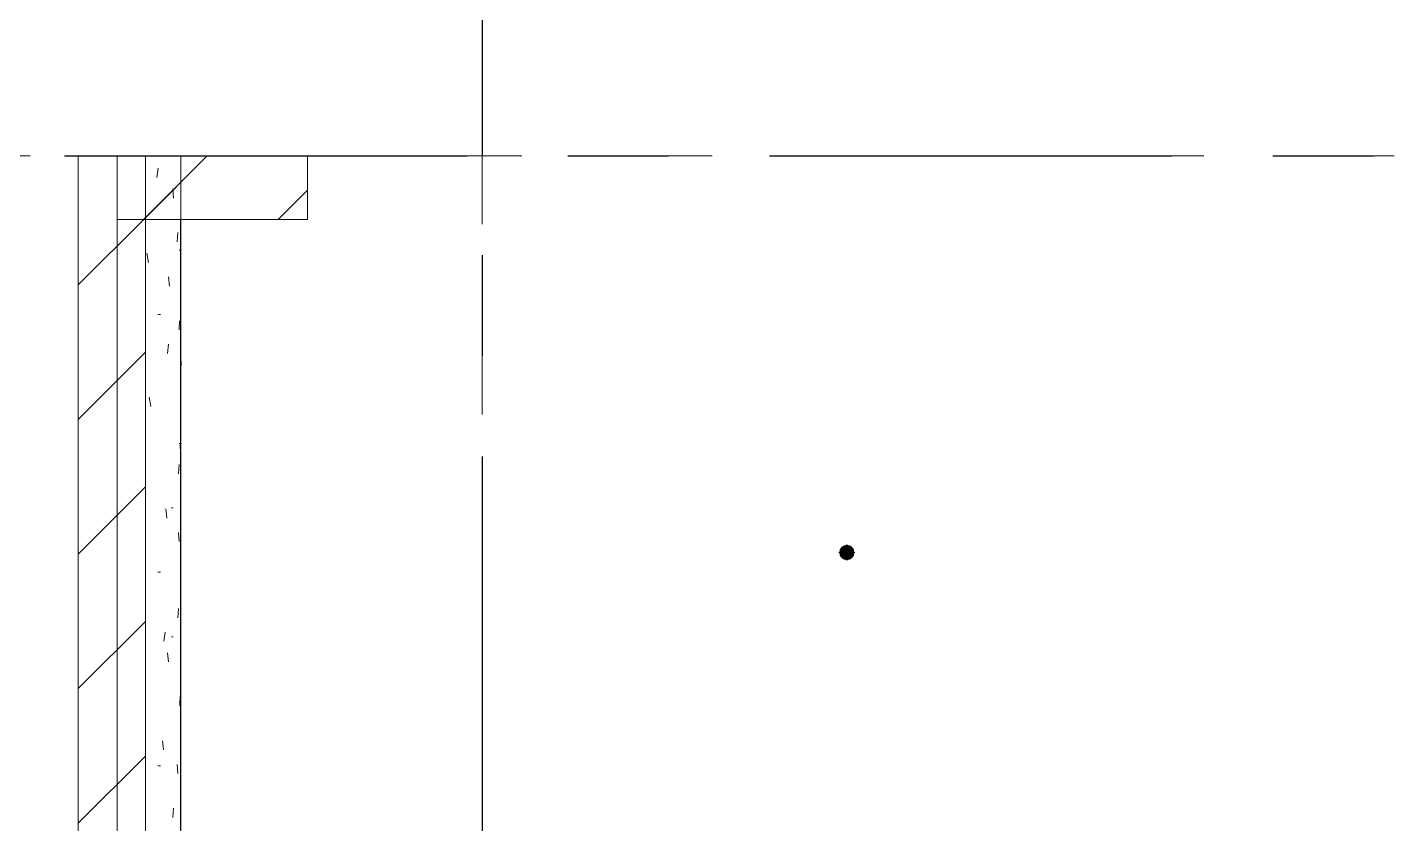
# Model space of a CAD drawing. Header units: millimetres. Extents: x -4000 to 187956, y -58990 to 162485.
# Drawn here: x 59066 to 63355, y 33345 to 35856 of the extents above; entities that cross this region are included whole.
import ezdxf

# ---------------------------------------------------------------- set-up
doc = ezdxf.new("R2010")
doc.units = ezdxf.units.MM
for name, pattern in [('Dash 1_16_', [317.5, 158.75, -158.75]), ('Grid Line', [2222.5, 1270, -317.5, 317.5, -317.5]), ('Grid Line 12_5mm', [2150, 1250, -300, 300, -300])]:
    doc.linetypes.add(name, pattern=pattern)
for name, color, linetype, lineweight in [('A-WALL', 113, 'Continuous', 13), ('A-WALL-PATT', 111, 'Continuous', 13), ('F-SPRN', 3, 'Continuous', 9), ('P-PIPE', 3, 'Continuous', 9), ('P-PIPE-CNTR', 3, 'Continuous', 9), ('S-GRID', 1, 'Continuous', 30)]:
    doc.layers.add(name, color=color, linetype=linetype, lineweight=lineweight)
pattern_1 = [(45, (0, 0), (-212.132, 212.132), [])]

# ---------------------------------------------------------------- blocks, each defined once
blk = doc.blocks.new('FP_929-FFS - TANG 1')
at = {"layer": 'A-WALL', "color": 53, "lineweight": 15}
blk.add_line((59549.9, 35250), (59549.9, 35450), dxfattribs=at)
at = {"layer": 'A-WALL', "color": 50, "lineweight": 15}
blk.add_line((59549.9, 26000), (59549.9, 35250), dxfattribs=at)
at = {"layer": 'A-WALL-PATT', "color": 254, "lineweight": 9}
for p, q in [((59474.3, 35382.5), (59478.7, 35411.5)), ((59524.7, 35346.5), (59527.2, 35317.5))]:
    blk.add_line(p, q, dxfattribs=at)
at = {"layer": 'A-WALL-PATT', "color": 8, "lineweight": 9}
for p, q in [((59539, 35179.3), (59540.7, 35208.3)), ((59442.8, 35143.3), (59447.9, 35114.3)), ((59547.2, 35153.6), (59545, 35153.6)), ((59511.9, 35068.9), (59515, 35039.9)), ((59486.1, 34950.4), (59477.7, 34950.4)), ((59545.5, 34901.7), (59546.6, 34930.7)), ((59508.4, 34827.3), (59511.6, 34856.3)), ((59550.8, 34818.6), (59551, 34789.5)), ((59451, 34689.8), (59456, 34660.7)), ((59547.2, 34544), (59545, 34544)), ((59548.3, 34541), (59549, 34512)), ((59543.4, 34448.1), (59544.7, 34477.2)), ((59502.6, 34337.8), (59506, 34308.8)), ((59525.9, 34340.8), (59520.6, 34340.8)), ((59543.3, 34263.4), (59544.6, 34234.4)), ((59486.1, 34137.6), (59477.7, 34137.6)), ((59541, 33994.6), (59542.5, 34023.6)), ((59497.1, 33920.2), (59500.7, 33949.2)), ((59525.9, 33934.4), (59520.6, 33934.4)), ((59508.1, 33884.2), (59511.3, 33855.2)), ((59547.2, 33731.2), (59545, 33731.2)), ((59546.8, 33717), (59547.8, 33746)), ((59492.2, 33606.7), (59496, 33577.6)), ((59486.1, 33528), (59477.7, 33528)), ((59538.8, 33532.3), (59540.5, 33503.3)), ((59550.2, 33439.4), (59550.6, 33468.5)), ((59524.9, 33365), (59527.4, 33394.1))]:
    blk.add_line(p, q, dxfattribs=at)
blk = doc.blocks.new('Walls 1 - Walls 1-594429-FFS - TANG 1')
at = {"layer": 'A-WALL-PATT', "lineweight": 9}
h = blk.add_hatch(dxfattribs=at)
h.set_pattern_fill('FP_12', color=250, style=0, pattern_type=2)
h.set_pattern_definition(pattern_1)
h.paths.add_polyline_path([(59226.7, 26000), (59438.5, 26000), (59438.5, 35450), (59226.7, 35450), (59226.7, 26448.8)])
at = {"layer": 'A-WALL', "color": 50, "lineweight": 15}
for p, q in [((59438.5, 35450), (59226.7, 35450)), ((59226.7, 35450), (59226.7, 26000)), ((59438.5, 26000), (59438.5, 35450)), ((59549.9, 26000), (59549.9, 35250))]:
    blk.add_line(p, q, dxfattribs=at)
at = {"layer": 'A-WALL', "color": 35, "lineweight": 15}
for p, q in [((59226.7, 35450), (59349.9, 35450)), ((59349.9, 26000), (59349.9, 35250))]:
    blk.add_line(p, q, dxfattribs=at)
at = {"layer": 'A-WALL', "color": 53, "lineweight": 15}
for p, q in [((59349.9, 35250), (59349.9, 35450)), ((59438.5, 35450), (59349.9, 35450)), ((59549.9, 35450), (59438.5, 35450)), ((59549.9, 35250), (59549.9, 35450))]:
    blk.add_line(p, q, dxfattribs=at)
at = {"layer": 'A-WALL', "color": 71, "lineweight": 15}
blk.add_line((59549.9, 35450), (59438.5, 35450), dxfattribs=at)
at = {"layer": 'A-WALL', "color": 50, "lineweight": 15}
blk.add_blockref('FP_929-FFS - TANG 1', (0, 0), dxfattribs=at)
blk = doc.blocks.new('CMF2_NHAXUONG_A_rvt-1-FFS - TANG 1')
at = {"layer": 'A-WALL-PATT', "lineweight": 9}
h = blk.add_hatch(dxfattribs=at)
h.set_pattern_fill('FP_12', color=250, style=0, pattern_type=2)
h.set_pattern_definition(pattern_1)
h.paths.add_polyline_path([(59349.8, 35250), (59949.8, 35250), (59949.8, 35450), (59349.8, 35450)])
h = blk.add_hatch(dxfattribs=at)
h.set_pattern_fill('FP_12', color=250, style=0, pattern_type=2)
h.set_pattern_definition(pattern_1)
h.paths.add_polyline_path([(59438.5, 35250), (59950, 35250), (59950, 35450), (59438.5, 35450)])
at = {"layer": 'A-WALL', "color": 50, "lineweight": 15}
for p, q in [((59949.8, 35450), (59349.8, 35450)), ((59349.8, 35450), (59349.8, 35250)), ((59950, 35450), (59438.5, 35450)), ((59438.5, 35450), (59438.5, 35250)), ((59949.8, 35250), (59949.8, 35450)), ((59950, 35250), (59950, 35450)), ((59349.8, 35250), (59949.8, 35250)), ((59438.5, 35250), (59950, 35250))]:
    blk.add_line(p, q, dxfattribs=at)
at = {"layer": 'A-WALL', "color": 53, "lineweight": 15}
for p, q in [((59438.5, 35450), (59549.9, 35450)), ((59949.8, 35450), (59549.9, 35450)), ((59549.9, 35250), (59549.9, 35450)), ((59349.8, 35250), (59349.8, 26000)), ((59438.5, 35250), (59349.8, 35250)), ((59549.9, 35250), (59438.5, 35250)), ((59549.8, 26000), (59549.8, 35250)), ((59549.9, 35250), (59949.8, 35250))]:
    blk.add_line(p, q, dxfattribs=at)
at = {"layer": 'A-WALL', "color": 35, "lineweight": 15}
for p, q in [((59950, 35450), (59950, 35250)), ((59349.8, 26000), (59349.8, 35250)), ((59549.8, 35250), (59549.8, 26000))]:
    blk.add_line(p, q, dxfattribs=at)
at = {"layer": 'A-WALL', "color": 71, "lineweight": 15}
for p, q in [((59477.5, 35250), (59438.5, 35250)), ((59508.9, 35250), (59478.4, 35250)), ((59531.5, 35250), (59509.6, 35250)), ((59545.1, 35250), (59531.9, 35250)), ((59549.8, 35250), (59545.4, 35250))]:
    blk.add_line(p, q, dxfattribs=at)
at = {"layer": 'S-GRID', "linetype": 'Grid Line 12_5mm', "lineweight": 9}
for p, q in [((60500, 161185.2), (60500, -16487.4)), ((-824.3, 35450), (183641.1, 35450))]:
    blk.add_line(p, q, dxfattribs=at)
at = {"layer": 'A-WALL', "color": 250, "lineweight": 9}
blk.add_blockref('Walls 1 - Walls 1-594429-FFS - TANG 1', (0, 0), dxfattribs=at)
blk = doc.blocks.new('Sprinkler_Up - DN20-V638-FFS - TANG 1')
at = {"layer": 'F-SPRN', "transparency": 33554534}
for points in [[(-13.5, 0), (-3.9, 0.7), (-1.7, 2.9), (-1.2, 3.5), (-0.6, 4), (0.6, 4), (1.2, 3.5), (1.7, 2.9), (4.6, 0), (22.2, 0), (18, 13.1), (6.9, 21.2), (-6.9, 21.2), (-18, 13.1), (-22.2, 0)], [(0, -21.2), (6.9, -21.2), (18, -13.1), (22.2, 0), (3.9, -0.7), (1.7, -2.9), (1.2, -3.5), (0.6, -4), (-0.6, -4), (-1.2, -3.5), (-1.7, -2.9), (-4.6, 0), (-22.2, 0), (-18, -13.1), (-6.9, -21.2)], [(0, -16.7), (4.3, -16.1), (11.8, -11.8), (16.1, -4.3), (16.1, 4.3), (11.8, 11.8), (8.3, 14.4), (0, 16.7), (-4.3, 16.1), (-11.8, 11.8), (-16.1, 4.3), (-16.1, -4.3), (-11.8, -11.8), (-8.3, -14.4)], [(0, -15.6), (7.8, -13.5), (13.5, -7.8), (15.1, -4), (15.1, 4), (13.5, 7.8), (7.8, 13.5), (0, 15.6), (-7.8, 13.5), (-11, 11), (-15.1, 4), (-15.1, -4), (-11, -11), (-7.8, -13.5)], [(-10.9, -5.5), (-10.9, 5.4), (-14.5, 5.4), (-14.5, -5.5)], [(-7.7, -5.5), (-7.7, 5.4), (-10.9, 5.4), (-10.9, -5.5)], [(0, -5.5), (0, 5.4), (-7.7, 5.4), (-7.7, -5.5)], [(0, 0), (5.7, 0), (2.9, 4.9), (-2.9, 4.9), (-5.7, 0)], [(-2.9, -4.9), (2.9, -4.9), (5.7, 0), (-5.7, 0)], [(0, 0), (4.6, 0), (0, 4.6), (-4.6, 0)], [(0, -4.6), (4.6, 0), (-4.6, 0)], [(0, -2.6), (1.3, 0), (-1.8, 0)], [(-1.3, 0), (1.8, 0), (0, 2.6)], [(7.7, -5.5), (7.7, 5.4), (0, 5.4), (0, -5.5)], [(10.9, -5.5), (10.9, 5.4), (7.7, 5.4), (7.7, -5.5)], [(14.5, -5.5), (14.5, 5.4), (10.9, 5.4), (10.9, -5.5)]]:
    blk.add_hatch(color=1, dxfattribs=at).paths.add_polyline_path(points)
at = {"layer": 'F-SPRN', "color": 1}
for p, q in [((-11.5, 5.4), (-14.5, 5.4)), ((-14.5, 5.4), (-11.3, 5.4)), ((-14.5, 5.4), (-14.5, 3.7)), ((-14.5, 3.3), (-14.5, 0)), ((-11.5, 5.4), (-11.5, 4)), ((-10.9, 1.9), (-10.9, 3.6)), ((-10.8, 5.4), (-8, 5.4)), ((-8.1, 5.4), (-10.8, 5.4)), ((-8.1, 5.4), (-8.1, 2.8)), ((-8.1, 2.5), (-8.1, 0.7)), ((-7.7, 4.8), (-7.7, 2.7)), ((-7.7, 4.8), (-7.7, 2.7)), ((-7.7, 2.1), (-7.7, 0.5)), ((-7.7, 2.1), (-7.7, 0.5)), ((-6.7, 5.4), (-4.7, 5.4)), ((-5.8, 3.8), (-5.8, 2.2)), ((-2.1, 0), (-2.1, 0)), ((-2.1, 0), (-2.1, -0.1)), ((-0.5, 2), (-0.6, 2)), ((-0.6, 2), (-0.6, 2)), ((0, 2.1), (-0.1, 2.1)), ((2.1, 0), (2.1, 0.1)), ((2.1, 0), (2.1, 0)), ((4.7, 5.4), (6.5, 5.4)), ((7.7, 5.4), (10.8, 5.4)), ((7.7, 5.2), (7.7, 2.7)), ((7.7, 5.2), (7.7, 2.7)), ((7.7, 2.3), (7.7, 0.5)), ((7.7, 2.3), (7.7, 0.5)), ((10.8, 5.4), (8.1, 5.4)), ((8.1, 5.4), (8.1, 2.8)), ((8.1, 2.5), (8.1, 0.4)), ((10.9, 5.4), (14.5, 5.4)), ((10.9, 3.6), (10.9, 0.2)), ((14.5, 5.4), (11.5, 5.4)), ((11.5, 5.4), (11.5, 4)), ((11.5, 3), (11.5, 0.2)), ((14.5, 5.4), (14.5, -5.5)), ((-14.5, -1.3), (-14.5, -3.7)), ((-11.1, -5.5), (-14.5, -5.5)), ((-14.5, -5.5), (-11.5, -5.5)), ((-10.9, -2.6), (-10.9, -1.3)), ((-10.8, -5.5), (-8.1, -5.5)), ((-7.8, -5.5), (-10.8, -5.5)), ((-8.1, -4.2), (-8.1, -5.5)), ((-7.7, -2.7), (-7.7, -4)), ((-7.7, -2.7), (-7.7, -4)), ((-7, -5.5), (-5.8, -5.5)), ((-4.8, -5.5), (-7, -5.5)), ((-5.8, -2.3), (-5.8, -3.8)), ((-2.1, -0.3), (-2, -0.4)), ((-2, -0.4), (-2, -0.5)), ((-2, -0.5), (-2, -0.6)), ((-2, -0.6), (-2, -0.7)), ((-2, -0.7), (-1.9, -0.7)), ((-1.9, -0.7), (-1.9, -0.8)), ((-1.9, -0.8), (-1.9, -0.9)), ((-1.9, -0.9), (-1.8, -1)), ((-1.8, -1), (-1.8, -1.1)), ((-1.8, -1), (-1.8, -1)), ((-1.8, -1.1), (-1.7, -1.2)), ((-1.7, -1.2), (-1.6, -1.3)), ((-1.7, -1.2), (-1.7, -1.2)), ((-1.6, -1.3), (-1.6, -1.4)), ((-1.6, -1.4), (-1.5, -1.4)), ((-1.5, -1.4), (-1.4, -1.5)), ((-1.4, -1.5), (-1.3, -1.6)), ((-1.4, -1.5), (-1.4, -1.5)), ((-1.3, -1.6), (-1.3, -1.7)), ((-1.3, -1.7), (-1.2, -1.7)), ((-1.2, -1.7), (-1.1, -1.7)), ((-1.1, -1.7), (-1.1, -1.8)), ((-1.1, -1.8), (-1, -1.8)), ((-1, -1.8), (-0.9, -1.9)), ((-0.9, -1.9), (-0.8, -1.9)), ((-0.8, -1.9), (-0.7, -2)), ((-0.8, -1.9), (-0.8, -1.9)), ((-0.7, -2), (-0.6, -2)), ((-0.6, -2), (-0.5, -2)), ((-0.5, -2), (-0.4, -2)), ((-0.4, -2), (-0.3, -2.1)), ((-0.4, -2), (-0.4, -2)), ((-0.3, -2.1), (-0.2, -2.1)), ((-0.2, -2.1), (-0.1, -2.1)), ((-0.1, -2.1), (0, -2.1)), ((0, -2.1), (0.1, -2.1)), ((0.1, -2.1), (0.2, -2.1)), ((0.1, -2.1), (0.1, -2.1)), ((0.2, -2.1), (0.3, -2.1)), ((0.3, -2.1), (0.4, -2)), ((0.4, -2), (0.5, -2)), ((0.5, -2), (0.6, -2)), ((0.6, -2), (0.7, -2)), ((0.6, -2), (0.6, -2)), ((0.7, -2), (0.8, -1.9)), ((0.8, -1.9), (0.9, -1.9)), ((0.9, -1.9), (1, -1.8)), ((0.9, -1.9), (0.9, -1.9)), ((1, -1.8), (1.1, -1.8)), ((1.1, -1.8), (1.2, -1.7)), ((1.2, -1.7), (1.3, -1.6)), ((1.2, -1.7), (1.2, -1.7)), ((1.3, -1.6), (1.4, -1.6)), ((1.4, -1.5), (1.5, -1.5)), ((1.4, -1.6), (1.4, -1.5)), ((1.5, -1.4), (1.6, -1.3)), ((1.5, -1.5), (1.5, -1.4)), ((1.6, -1.3), (1.7, -1.2)), ((1.6, -1.3), (1.6, -1.3)), ((1.7, -1.1), (1.8, -1.1)), ((1.7, -1.2), (1.7, -1.1)), ((1.8, -1), (1.9, -0.9)), ((1.8, -1.1), (1.8, -1)), ((1.9, -0.8), (2, -0.7)), ((1.9, -0.8), (1.9, -0.8)), ((1.9, -0.9), (1.9, -0.8)), ((2, -0.4), (2.1, -0.3)), ((2, -0.5), (2, -0.4)), ((2, -0.5), (2, -0.5)), ((2, -0.6), (2, -0.5)), ((2, -0.7), (2, -0.6)), ((2.1, -0.1), (2.1, 0)), ((2.1, -0.2), (2.1, -0.1)), ((2.1, -0.3), (2.1, -0.2)), ((7, -5.5), (4.8, -5.5)), ((5.8, -2.2), (5.8, -3.8)), ((5.8, -5.5), (7, -5.5)), ((7.7, -0.5), (7.7, -2.3)), ((7.7, -0.5), (7.7, -2.3)), ((7.7, -2.7), (7.7, -5.4)), ((7.7, -2.7), (7.7, -5.4)), ((10.8, -5.5), (7.7, -5.5)), ((8.1, -0.4), (8.1, -2.5)), ((8.1, -2.8), (8.1, -5.5)), ((8.1, -5.5), (10.8, -5.5)), ((10.9, -0.2), (10.9, -3.6)), ((14.5, -5.5), (10.9, -5.5)), ((11.5, -0.2), (11.5, -3)), ((11.5, -4), (11.5, -5.5)), ((11.5, -5.5), (14.5, -5.5))]:
    blk.add_line(p, q, dxfattribs=at)
at = {"layer": 'F-SPRN', "color": 1, "flags": 128}
for points in [[(-1.7, 1.1), (-1.8, 1.1), (-1.8, 1), (-1.9, 0.9), (-1.9, 0.8), (-1.9, 0.8), (-2, 0.7), (-2, 0.6), (-2, 0.5), (-2, 0.5), (-2, 0.4), (-2.1, 0.3), (-2.1, 0.2), (-2.1, 0.1), (-2.1, 0)], [(-0.6, 2), (-0.7, 2), (-0.8, 1.9), (-0.9, 1.9), (-0.9, 1.9), (-1, 1.8), (-1.1, 1.8), (-1.2, 1.7), (-1.2, 1.7), (-1.3, 1.6), (-1.4, 1.6), (-1.4, 1.5), (-1.5, 1.5), (-1.5, 1.4), (-1.6, 1.3), (-1.6, 1.3), (-1.7, 1.2), (-1.7, 1.1)], [(-0.1, 2.1), (-0.1, 2.1), (-0.2, 2.1), (-0.3, 2.1), (-0.4, 2), (-0.5, 2)], [(2.1, 0.1), (2.1, 0.2), (2.1, 0.2), (2.1, 0.3), (2, 0.4), (2, 0.5), (2, 0.6), (2, 0.7), (1.9, 0.7), (1.9, 0.8), (1.9, 0.9), (1.8, 1), (1.8, 1), (1.8, 1.1), (1.7, 1.2), (1.7, 1.2), (1.6, 1.3), (1.6, 1.4), (1.5, 1.4), (1.4, 1.5), (1.4, 1.5), (1.3, 1.6), (1.3, 1.7), (1.2, 1.7), (1.1, 1.7), (1.1, 1.8), (1, 1.8), (0.9, 1.9), (0.8, 1.9), (0.8, 1.9), (0.7, 2), (0.6, 2), (0.5, 2), (0.4, 2), (0.4, 2), (0.3, 2.1), (0.2, 2.1), (0.1, 2.1), (0, 2.1)], [(-2.1, -0.1), (-2.1, -0.2), (-2.1, -0.2), (-2.1, -0.3)]]:
    blk.add_lwpolyline(points, dxfattribs=at)
at = {"layer": 'F-SPRN', "color": 1}
for radius, start, end in [(22.2, 360, 180), (21.9, 165.6773, 179.2615), (21.9, 144.7698, 164.8151), (21.9, 126.6942, 143.2701), (16.7, 167.6802, 180), (16.7, 167.6802, 180), (16.7, 155.3879, 164.9693), (16.7, 155.3879, 164.9693), (15.6, 166.4265, 180), (15.6, 166.4265, 180), (15.6, 150.9409, 165), (15.6, 159.6139, 165), (16.7, 136.7213, 149.931), (16.7, 136.7213, 149.931), (15.6, 150.9409, 156.3845), (15.6, 138.4214, 150), (15.6, 138.4214, 150), (21.9, 108.2621, 125.7507), (16.7, 121.4181, 130.5751), (16.7, 121.4181, 130.5751), (15.6, 120.5262, 133.2078), (15.6, 120.5262, 133.2078), (16.7, 106.5995, 120), (16.7, 106.5995, 120), (15.6, 114.4363, 119.9813), (15.6, 114.4363, 119.9813), (21.9, 99.348, 107.901), (4.63, 155.7832, 180), (4.63, 155.7832, 180), (16.7, 96.4143, 105), (16.7, 96.4143, 105), (4.63, 109.0192, 138.2703), (4.63, 109.0192, 138.2703), (21.9, 90.145, 98.8503), (15.6, 95.5762, 100.6843), (15.6, 95.5762, 100.6843), (2.56, 109.0192, 168.8278), (2.56, 109.0192, 168.8278), (2.04, 109.0192, 180), (16.7, 83.0684, 90), (16.7, 83.0684, 90), (4.63, 17.9592, 90), (4.63, 17.9592, 90), (3.81, 57.0577, 90), (2.56, 14.5599, 90), (2.56, 14.5599, 90), (2.04, 10.4703, 90), (21.9, 72.5583, 89.4624), (15.6, 75.573, 80.5892), (15.6, 75.573, 80.5892), (3.81, 16.1605, 43.8358), (15.6, 67.5614, 74.5481), (15.6, 67.5614, 74.5481), (16.7, 60, 75), (16.7, 60, 75), (15.6, 60.0187, 65.5637), (15.6, 60.0187, 65.5637), (21.9, 54.2493, 71.7379), (15.6, 46.7922, 60), (15.6, 46.7922, 60), (16.7, 49.4249, 58.5819), (16.7, 49.4249, 58.5819), (15.6, 30, 41.5786), (15.6, 30, 41.5786), (16.7, 30, 43.2787), (16.7, 30, 43.2787), (21.9, 36.7299, 53.3058), (15.6, 23.6155, 29.5646), (15.6, 15, 29.5646), (15.6, 15, 20.3861), (16.7, 15, 24.6121), (16.7, 15, 24.6121), (15.6, 360, 13.6618), (15.6, 0, 13.6618), (16.7, 360, 12.3198), (16.7, 0, 12.3198), (21.9, 15.1849, 35.2302), (21.9, 0.7385, 14.3227), (22.2, 180, 360), (21.9, 180.7385, 194.3227), (21.9, 195.1849, 215.2302), (21.9, 216.7299, 233.3058), (16.7, 180, 192.3198), (16.7, 180, 192.3198), (16.7, 195.0307, 204.6121), (16.7, 195.0307, 204.6121), (15.6, 181.9082, 193.6618), (15.6, 181.9082, 193.6618), (15.6, 197.3339, 209.5646), (15.6, 197.3339, 209.5646), (16.7, 210.069, 223.2787), (16.7, 210.069, 223.2787), (15.6, 212.5472, 221.5786), (15.6, 212.5472, 221.5786), (21.9, 234.2493, 251.7379), (16.7, 229.4249, 238.5819), (16.7, 229.4249, 238.5819), (15.6, 233.795, 240), (15.6, 233.795, 240), (16.7, 240, 255), (16.7, 240, 255), (15.6, 240.0187, 254.5481), (15.6, 240.0187, 254.5481), (21.9, 252.5583, 269.4624), (4.63, 197.9592, 0), (4.63, 197.9592, 360), (15.6, 255, 267.64), (15.6, 255, 267.64), (3.81, 196.1605, 360), (2.56, 191.1677, 270), (2.56, 191.1677, 270), (2.04, 190.4703, 270), (16.7, 263.0684, 270), (16.7, 263.0684, 270), (2.04, 270, 0), (2.56, 270, 0), (2.56, 270, 360), (21.9, 270.145, 278.8503), (15.6, 275.5762, 280.6843), (15.6, 275.5762, 280.6843), (16.7, 276.4143, 285), (16.7, 276.4143, 285), (21.9, 279.348, 287.901), (16.7, 286.5995, 300), (16.7, 286.5995, 300), (15.6, 294.4363, 299.9813), (15.6, 294.4363, 299.9813), (21.9, 288.2621, 305.7507), (15.6, 300, 313.2078), (15.6, 300, 313.2078), (16.7, 301.4181, 310.5751), (16.7, 301.4181, 310.5751), (15.6, 318.4214, 330), (15.6, 318.4214, 330), (16.7, 316.7213, 330), (16.7, 316.7213, 330), (21.9, 306.6942, 323.2701), (15.6, 330.4354, 345), (15.6, 330.4354, 336.3845), (15.6, 339.6139, 345), (15.6, 346.3382, 360), (15.6, 346.3382, 360), (16.7, 335.3879, 345), (16.7, 335.3879, 345), (16.7, 347.6802, 360), (16.7, 347.6802, 360), (21.9, 324.7698, 344.8151), (21.9, 345.6773, 359.2615)]:
    blk.add_arc((0, 0), radius, start, end, dxfattribs=at)
blk = doc.blocks.new('Steel_Transition_Threaded_HoaPhat - Standard-V953-FFS - TANG 1')
at = {"layer": 'P-PIPE', "lineweight": 13, "transparency": 33554534}
h = blk.add_hatch(color=1, dxfattribs=at)
h.paths.add_polyline_path([(49550, 126427.6), (49555.8, 126428.4), (49561.3, 126430.6), (49565.9, 126434.2), (49569.5, 126438.8), (49571.7, 126444.3), (49572.5, 126450.1), (49571.7, 126455.9), (49569.5, 126461.3), (49565.9, 126466), (49561.3, 126469.6), (49555.8, 126471.8), (49550, 126472.6), (49544.2, 126471.8), (49538.8, 126469.6), (49534.1, 126466), (49530.5, 126461.3), (49528.3, 126455.9), (49527.5, 126450.1), (49528.3, 126444.3), (49530.5, 126438.8), (49534.1, 126434.2), (49538.8, 126430.6), (49544.2, 126428.4)])
h.paths.add_polyline_path([(49550, 126430), (49544.8, 126430.7), (49540, 126432.7), (49535.8, 126435.9), (49532.6, 126440), (49530.6, 126444.9), (49529.9, 126450.1), (49530.6, 126455.3), (49532.6, 126460.1), (49535.8, 126464.3), (49540, 126467.5), (49544.8, 126469.5), (49550, 126470.2), (49555.2, 126469.5), (49560.1, 126467.5), (49564.2, 126464.3), (49567.4, 126460.1), (49569.4, 126455.3), (49570.1, 126450.1), (49569.4, 126444.9), (49567.4, 126440), (49564.2, 126435.9), (49560.1, 126432.7), (49555.2, 126430.7)])
for points in [[(49529.9, 126450.1), (49533.6, 126450.1), (49535.8, 126458.3), (49541.8, 126464.3), (49550, 126466.5), (49558.2, 126464.3), (49564.2, 126458.3), (49566.4, 126450.1), (49570.1, 126450.1), (49569.4, 126455.3), (49567.4, 126460.1), (49564.2, 126464.3), (49560.1, 126467.5), (49555.2, 126469.5), (49550, 126470.2), (49544.8, 126469.5), (49540, 126467.5), (49535.8, 126464.3), (49532.6, 126460.1), (49530.6, 126455.3)], [(49550, 126430), (49555.2, 126430.7), (49560.1, 126432.7), (49564.2, 126435.9), (49567.4, 126440), (49569.4, 126444.9), (49570.1, 126450.1), (49566.4, 126450.1), (49564.2, 126441.9), (49558.2, 126435.9), (49550, 126433.7), (49541.8, 126435.9), (49535.8, 126441.9), (49533.6, 126450.1), (49529.9, 126450.1), (49530.6, 126444.9), (49532.6, 126440), (49535.8, 126435.9), (49540, 126432.7), (49544.8, 126430.7)], [(49550, 126431.6), (49554.8, 126432.2), (49559.3, 126434.1), (49563.1, 126437), (49566, 126440.8), (49567.9, 126445.3), (49568.5, 126450.1), (49567.9, 126454.9), (49566, 126459.3), (49563.1, 126463.2), (49559.3, 126466.1), (49554.8, 126468), (49550, 126468.6), (49545.2, 126468), (49540.8, 126466.1), (49536.9, 126463.2), (49534, 126459.3), (49532.1, 126454.9), (49531.5, 126450.1), (49532.1, 126445.3), (49534, 126440.8), (49536.9, 126437), (49540.8, 126434.1), (49545.2, 126432.2)]]:
    blk.add_hatch(color=1, dxfattribs=at).paths.add_polyline_path(points)
at = {"layer": 'P-PIPE', "color": 20, "lineweight": 13}
for radius, start, end in [(22.5, 0, 180), (22.5, 0, 180), (22.5, 180, 0), (22.5, 180, 0), (20.1, 166.0499, 180), (20.1, 180, 193.9501), (20.1, 150, 162.7449), (18.5, 166.5939, 180), (18.5, 166.5939, 180), (18.5, 180, 193.4061), (18.5, 180, 193.4061), (18.5, 157.6232, 165), (18.5, 157.6232, 165), (20.1, 128.8856, 148.1553), (16.4, 180.8106, 191.4533), (16.4, 168.5467, 175.1607), (18.5, 136.4297, 150), (18.5, 136.4297, 150), (16.4, 158.0319, 163.506), (16.4, 141.9681, 150), (18.5, 123.4976, 133.2041), (18.5, 123.4976, 133.2041), (20.1, 109.6859, 125.0043), (16.4, 121.0738, 126.4537), (18.5, 106.819, 120), (18.5, 106.819, 120), (16.4, 113.4045, 120), (16.4, 107.4657, 111.9681), (20.1, 100.9975, 105), (18.5, 91.4353, 103.2046), (18.5, 91.4353, 103.2046), (16.4, 96.2132, 104.6042), (20.1, 90.5246, 98.5089), (18.5, 78.0986, 90), (18.5, 78.0986, 90), (20.1, 75.0607, 87.9279), (16.4, 66.9681, 75), (18.5, 60, 75), (18.5, 60, 75), (20.1, 54.9957, 75), (18.5, 46.7959, 56.5024), (18.5, 46.7959, 56.5024), (20.1, 31.8447, 51.1144), (16.4, 30, 38.0319), (18.5, 30, 43.5703), (18.5, 30, 43.5703), (16.4, 0, 8.0319), (16.4, 351.9681, 0), (18.5, 15, 22.3768), (18.5, 15, 22.3768), (20.1, 17.2551, 30), (18.5, 0, 13.4061), (18.5, 0, 13.4061), (18.5, 346.5939, 0), (18.5, 346.5939, 0), (20.1, 0, 13.9501), (20.1, 346.0499, 0), (20.1, 197.2551, 210), (18.5, 195, 202.3768), (18.5, 195, 202.3768), (20.1, 211.8447, 231.1144), (18.5, 210, 223.5703), (18.5, 210, 223.5703), (16.4, 210.6635, 218.0319), (18.5, 226.7959, 236.5024), (18.5, 226.7959, 236.5024), (20.1, 234.9957, 255), (16.4, 230.4733, 236.6389), (18.5, 240, 255), (18.5, 240, 255), (16.4, 240, 246.5955), (16.4, 246.9681, 255), (20.1, 255.0607, 267.9279), (18.5, 258.0986, 270), (18.5, 258.0986, 270), (16.4, 264.1652, 268.506), (20.1, 270.5246, 278.5089), (18.5, 271.4353, 283.2046), (18.5, 271.4353, 283.2046), (16.4, 276.4537, 283.9063), (20.1, 280.9975, 285), (16.4, 287.4657, 291.9681), (18.5, 286.819, 300), (18.5, 286.819, 300), (16.4, 293.4045, 300), (20.1, 289.6859, 305.0043), (18.5, 303.4976, 313.2041), (18.5, 303.4976, 313.2041), (20.1, 308.8856, 328.1553), (18.5, 316.4297, 330), (18.5, 316.4297, 330), (16.4, 338.0319, 342.8691), (18.5, 337.6232, 345), (18.5, 337.6232, 345), (20.1, 330, 342.7449)]:
    blk.add_arc((49550, 126450.1), radius, start, end, dxfattribs=at)

msp = doc.modelspace()

# ---------------------------------------------------------------- block references
at = {"lineweight": 5}
msp.add_blockref('CMF2_NHAXUONG_A_rvt-1-FFS - TANG 1', (0, 0), dxfattribs=at)

# ---------------------------------------------------------------- next in the draw order: hatches: boundary and pattern name
at = {"layer": 'P-PIPE', "transparency": 33554534}
for points in [[(61641.7, 34185.6), (61642.8, 34187.6), (61641.7, 34191.7), (61642.8, 34195.9), (61645.8, 34199), (61657.2, 34204.3), (61658.4, 34208.4), (61657.2, 34212.6), (61655.9, 34214.3), (61650, 34216.8), (61641.7, 34214.6), (61635.5, 34208.4), (61633.3, 34200.1), (61635.5, 34191.7), (61638.2, 34188.3)], [(61650, 34183.4), (61658.4, 34185.6), (61661.8, 34188.3), (61666.1, 34195.8), (61666.1, 34204.4), (61661.8, 34211.9), (61658.4, 34214.6), (61650, 34216.8), (61645.7, 34216.2), (61638.2, 34211.9), (61633.9, 34204.4), (61633.9, 34195.8), (61638.2, 34188.3), (61641.7, 34185.6)]]:
    msp.add_hatch(color=1, dxfattribs=at).paths.add_polyline_path(points)

# ---------------------------------------------------------------- next in the draw order: linework, layer by layer
at = {"layer": 'P-PIPE', "color": 1}
for centre, radius, start, end in [((61650, 34200.1), 16.7, 170.1108, 177.203), ((61650, 34200.1), 16.7, 182.797, 189.8892), ((61650, 34200.1), 16.7, 190.2154, 195.2487), ((61650, 34200.1), 16.7, 157.579, 164.2722), ((61650, 34200.1), 16.7, 140.6908, 147.6969), ((61650, 34200.1), 16.7, 231.8726, 237.203), ((61650, 34191.7), 8.35, 172.0327, 181.5407), ((61650, 34191.7), 8.35, 199.9004, 209.0413), ((61650, 34191.7), 8.35, 131.0366, 150), ((61650, 34191.7), 8.35, 226.6998, 240.5692), ((61650, 34191.7), 8.35, 115.6806, 125.5287), ((61650, 34191.7), 8.35, 100.6842, 114.0387), ((61650, 34191.7), 8.35, 90, 100.6842), ((61650, 34208.4), 8.35, 270, 280.6842), ((61650, 34208.4), 8.35, 69.0027, 79.2369), ((61650, 34208.4), 8.35, 46.6998, 60.5692), ((61650, 34208.4), 8.35, 316.3183, 330), ((61650, 34208.4), 8.35, 20.1285, 29.0413), ((61650, 34208.4), 8.35, 8.0385, 17.9918), ((61650, 34200.1), 16.7, 46.0317, 51.8726), ((61650, 34200.1), 16.7, 308.1274, 313.9683), ((61650, 34200.1), 16.7, 32.3031, 45.2846), ((61650, 34200.1), 16.7, 314.7154, 320.6908), ((61650, 34200.1), 16.7, 25.0364, 31.0974), ((61650, 34200.1), 16.7, 328.9026, 336.686), ((61650, 34200.1), 16.7, 16.9375, 22.421), ((61650, 34200.1), 16.7, 4.3093, 9.8892), ((61650, 34200.1), 16.7, 350.1108, 355.6907), ((61650, 34200.1), 16.7, 246.8976, 251.0986), ((61650, 34200.1), 16.7, 254.7154, 259.6727), ((61650, 34191.7), 8.35, 249.0027, 259.2369), ((61650, 34200.1), 16.7, 266.0042, 273.5288), ((61650, 34200.1), 16.7, 284.6882, 289.3082)]:
    msp.add_arc(centre, radius, start, end, dxfattribs=at)
at = {"layer": 'P-PIPE-CNTR', "color": 1, "linetype": 'Dash 1_16_'}
for p, q in [((61625, 34200.1), (61627.5, 34200.1)), ((61627.8, 34200.1), (61631.5, 34200.1)), ((61636.5, 34200.1), (61642.3, 34200.1)), ((61645.4, 34200.1), (61647.6, 34200.1)), ((61648.7, 34200.1), (61650, 34200.1)), ((61650, 34222.6), (61650, 34225.1)), ((61650, 34221.2), (61650, 34222.6)), ((61650, 34218.6), (61650, 34220.2)), ((61650, 34216.8), (61650, 34218.6)), ((61650, 34213.6), (61650, 34215.2)), ((61650, 34209.8), (61650, 34212.6)), ((61650, 34205.5), (61650, 34209.1)), ((61650, 34202.6), (61650, 34204.3)), ((61650, 34200.1), (61650, 34202.1)), ((61650, 34198), (61650, 34200.1)), ((61650, 34200.1), (61651.3, 34200.1)), ((61650, 34195.9), (61650, 34197.5)), ((61650, 34191.1), (61650, 34194.6)), ((61650, 34188.1), (61650, 34190.4)), ((61650, 34185), (61650, 34186.5)), ((61651.8, 34200.1), (61654.6, 34200.1)), ((61655.7, 34200.1), (61663.5, 34200.1)), ((61666.4, 34200.1), (61667.9, 34200.1)), ((61668.5, 34200.1), (61672.2, 34200.1)), ((61672.5, 34200.1), (61675, 34200.1)), ((61650, 34181.6), (61650, 34183.4)), ((61650, 34180), (61650, 34181.6)), ((61650, 34177.6), (61650, 34178.9)), ((61650, 34175.1), (61650, 34177.6))]:
    msp.add_line(p, q, dxfattribs=at)
at = {"layer": 'S-GRID', "linetype": 'Grid Line'}
for p, q in [((60500, 161185.2), (60500, -16487.4)), ((-824.3, 35450), (183641.1, 35450))]:
    msp.add_line(p, q, dxfattribs=at)

# ---------------------------------------------------------------- next in the draw order: block references
at = {"layer": 'F-SPRN', "color": 1}
msp.add_blockref('Sprinkler_Up - DN20-V638-FFS - TANG 1', (61650, 34200.1), dxfattribs=at)
at = {"layer": 'P-PIPE', "color": 20, "lineweight": 13}
msp.add_blockref('Steel_Transition_Threaded_HoaPhat - Standard-V953-FFS - TANG 1', (12100, -92250), dxfattribs=at)

doc.saveas('drawing.dxf')
